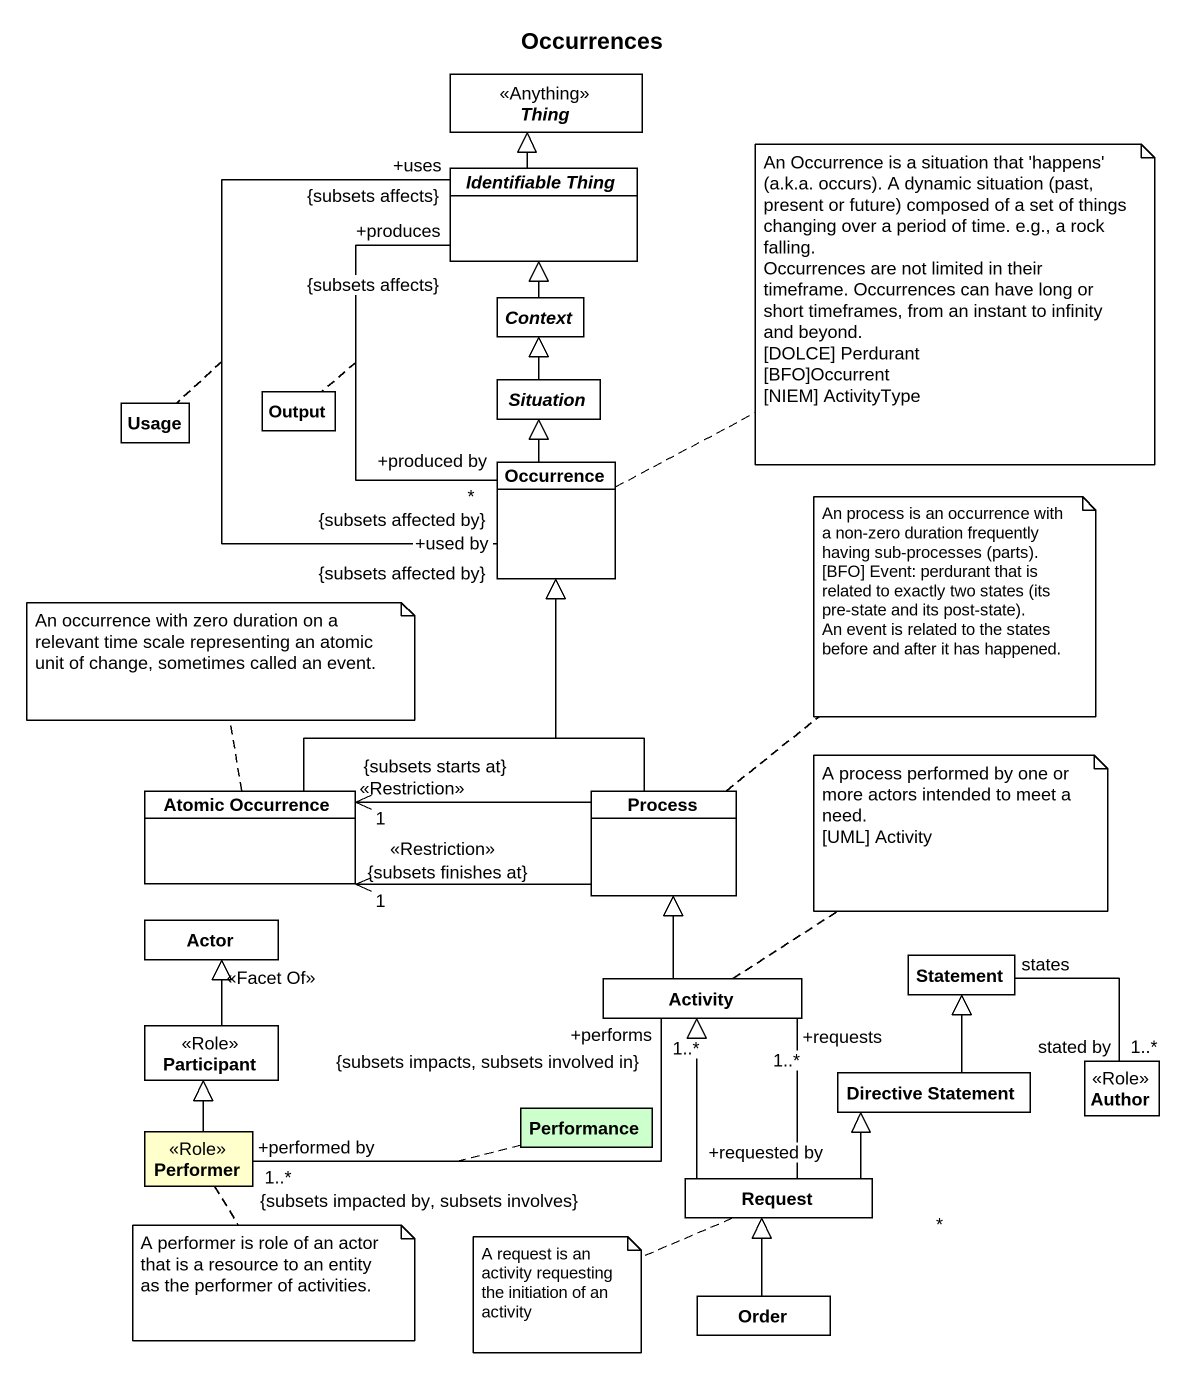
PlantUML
@startuml
title Occurrences
hide circle
hide empty members
abstract class Thing <<Anything>>
abstract class "Identifiable Thing" as Identifiable_Thing
abstract class Context
abstract class Situation
class Usage
class Output
class Occurrence
class "Atomic Occurrence" as Atomic_Occurrence
class "Process" as Process_
class "Actor" as Actor_
class Activity
class Statement
class "Participant" as Participant_ <<Role>>
class Author <<Role>>
class Performer <<Role>> #FFFFCC
class Performance #CCFFCC
class "Directive Statement" as Directive_Statement
class Request
class Order
Identifiable_Thing -up-|> Thing
Context -up-|> Identifiable_Thing
Situation -up-|> Context
Occurrence "+produced by\n*\n{subsets affected by}" -up- "+produces\n{subsets affects}" Identifiable_Thing
(Occurrence, Identifiable_Thing) .. Output
Occurrence "+used by\n{subsets affected by}" -up- "+uses\n{subsets affects}" Identifiable_Thing
(Occurrence, Identifiable_Thing) .. Usage
Occurrence -up-|> Situation
Atomic_Occurrence -up-|> Occurrence
Process_ -up-|> Occurrence
Process_ -left-> "1\n{subsets starts at}\n<<Restriction>>" Atomic_Occurrence
Process_ -left-> "1\n{subsets finishes at}\n<<Restriction>>" Atomic_Occurrence
Activity -up-|> Process_
Participant_ -up-|> Actor_ : <<Facet Of>>
Author "stated by\n1..*" -up- "states" Statement
Performer "+performed by\n1..*\n{subsets impacted by, subsets involves}" -right- "+performs\n1..*\n{subsets impacts, subsets involved in}" Activity
(Performer, Activity) .. Performance
Performer -up-|> Participant_
Directive_Statement -up-|> Statement
Request -up-|> Activity
Request "+requested by\n*" -up- "+requests\n1..*" Activity
Request -up-|> Directive_Statement
Order -up-|> Request
note right of Occurrence
  An Occurrence is a situation that 'happens' (a.k.a. occurs). A dynamic situation (past, present or future) composed of a set of things changing over a period of time. e.g., a rock falling.
  Occurrences are not limited in their timeframe. Occurrences can have long or short timeframes, from an instant to infinity and beyond.
  [DOLCE] Perdurant
  [BFO]Occurrent
  [NIEM] ActivityType
end note
note top of Process_
  An process is an occurrence with a non-zero duration frequently having sub-processes (parts).
  [BFO] Event: perdurant that is related to exactly two states (its pre-state and its post-state).
  An event is related to the states before and after it has happened.
end note
note top of Atomic_Occurrence : An occurrence with zero duration on a relevant time scale representing an atomic unit of change, sometimes called an event.
note top of Activity
  A process performed by one or more actors intended to meet a need.
  [UML] Activity
end note
note bottom of Performer : A performer is role of an actor that is a resource to an entity as the performer of activities.
note left of Request : A request is an activity requesting the initiation of an activity
@enduml
